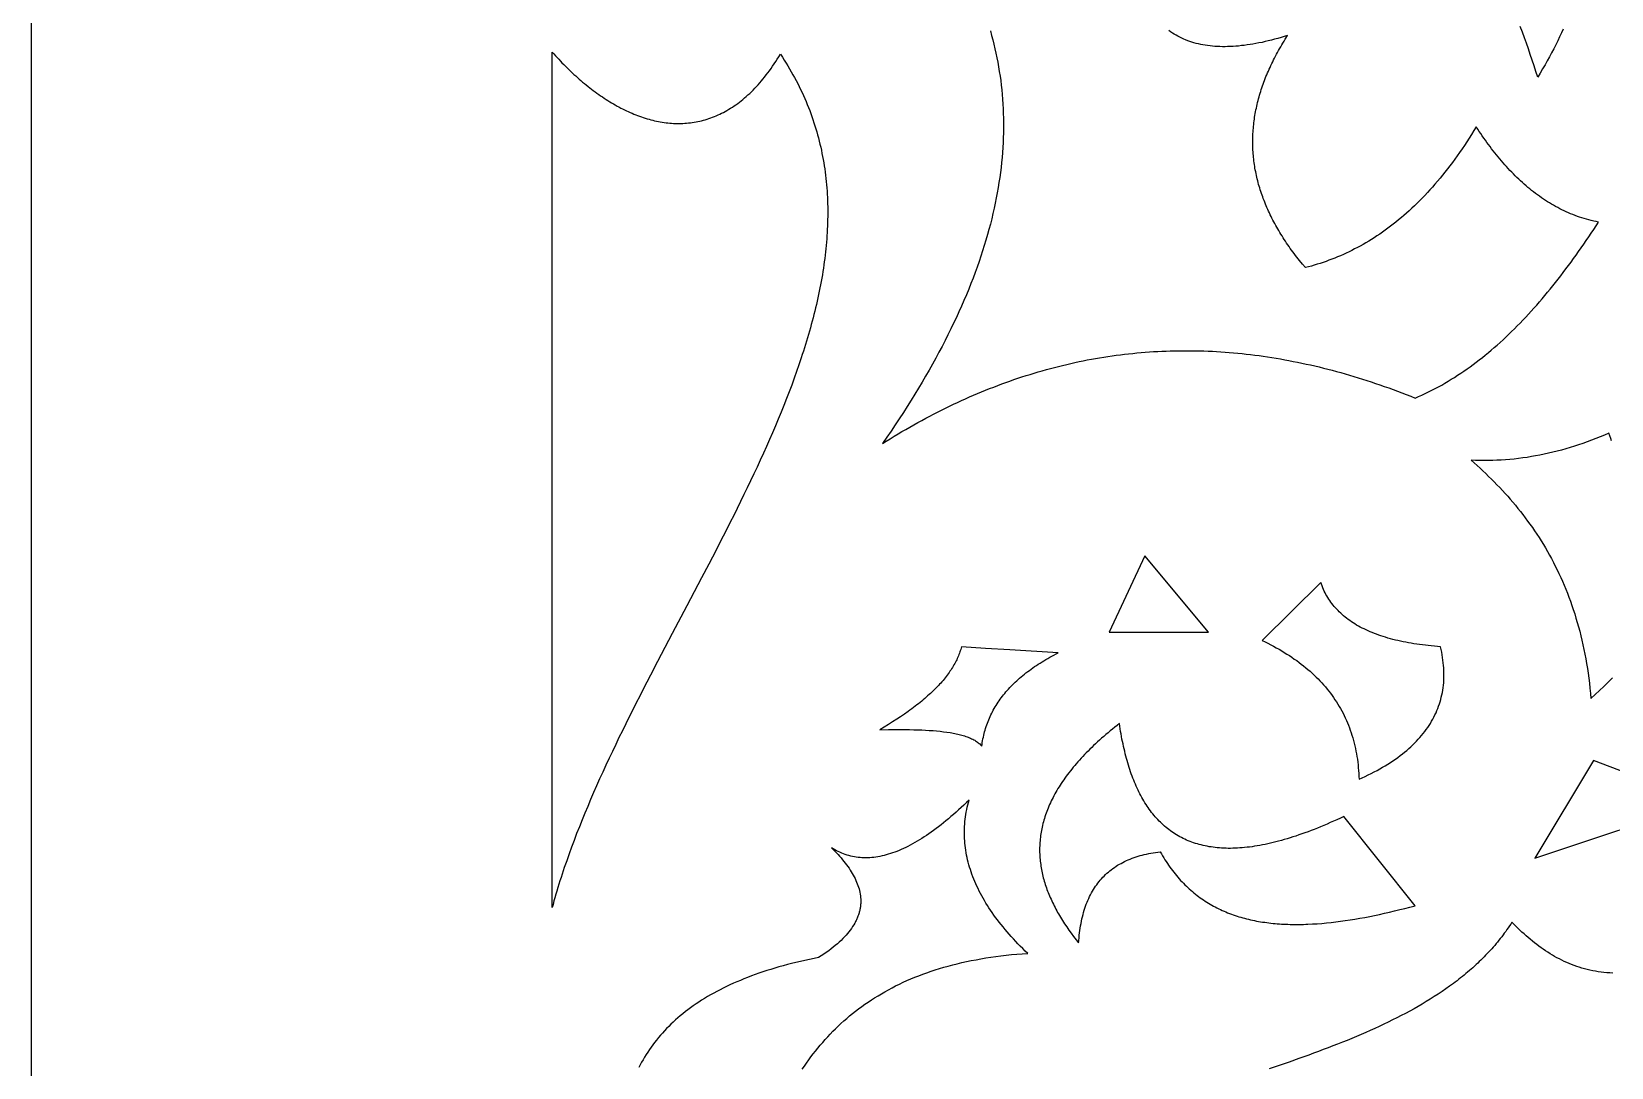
# Model space of a CAD drawing. Extents: x -4113 to -3113, y 1469 to 2469.
# Drawn here: x -4113 to -3930.9, y 1705.8 to 1825.3 of the extents above; entities that cross this region are included whole.
import ezdxf

# ---------------------------------------------------------------- set-up
doc = ezdxf.new("R2010")
doc.units = 0
doc.layers.add('PLAN_1', color=18, linetype='CONTINUOUS')

msp = doc.modelspace()

# ---------------------------------------------------------------- linework, layer by layer
at = {"layer": 'PLAN_1'}
for points in [[(-4113.04, 2469.07), (-3113.04, 2469.07), (-3113.04, 1469.07), (-4113.04, 1469.07)], [(-4053.04, 1822.88), (-4052.85, 1822.67), (-4052.66, 1822.47), (-4052.47, 1822.26), (-4052.28, 1822.06), (-4052.09, 1821.85), (-4051.9, 1821.65), (-4051.7, 1821.46), (-4051.51, 1821.26), (-4051.31, 1821.07), (-4051.12, 1820.88), (-4050.92, 1820.69), (-4050.72, 1820.5), (-4050.52, 1820.32), (-4050.32, 1820.14), (-4050.12, 1819.96), (-4049.92, 1819.78), (-4049.72, 1819.6), (-4049.52, 1819.43), (-4049.31, 1819.26), (-4049.11, 1819.1), (-4048.9, 1818.93), (-4048.7, 1818.77), (-4048.49, 1818.61), (-4048.29, 1818.45), (-4048.08, 1818.3), (-4047.87, 1818.15), (-4047.66, 1818), (-4047.45, 1817.85), (-4047.24, 1817.71), (-4047.03, 1817.57), (-4046.82, 1817.43), (-4046.61, 1817.3), (-4046.4, 1817.17), (-4046.19, 1817.04), (-4045.97, 1816.92), (-4045.76, 1816.79), (-4045.55, 1816.67), (-4045.33, 1816.56), (-4045.12, 1816.44), (-4044.91, 1816.33), (-4044.69, 1816.23), (-4044.48, 1816.12), (-4044.26, 1816.02), (-4044.04, 1815.93), (-4043.83, 1815.83), (-4043.61, 1815.74), (-4043.4, 1815.66), (-4043.18, 1815.57), (-4042.96, 1815.49), (-4042.74, 1815.42), (-4042.53, 1815.34), (-4042.31, 1815.27), (-4042.09, 1815.21), (-4041.87, 1815.15), (-4041.66, 1815.09), (-4041.44, 1815.03), (-4041.22, 1814.98), (-4041, 1814.93), (-4040.79, 1814.89), (-4040.57, 1814.85), (-4040.35, 1814.81), (-4040.13, 1814.78), (-4039.91, 1814.75), (-4039.7, 1814.73), (-4039.48, 1814.7), (-4039.26, 1814.69), (-4039.04, 1814.67), (-4038.83, 1814.67), (-4038.61, 1814.66), (-4038.39, 1814.66), (-4038.18, 1814.66), (-4037.96, 1814.67), (-4037.74, 1814.68), (-4037.53, 1814.7), (-4037.31, 1814.72), (-4037.1, 1814.74), (-4036.88, 1814.77), (-4036.67, 1814.8), (-4036.45, 1814.84), (-4036.24, 1814.88), (-4036.02, 1814.93), (-4035.81, 1814.98), (-4035.6, 1815.03), (-4035.39, 1815.09), (-4035.17, 1815.16), (-4034.96, 1815.23), (-4034.75, 1815.3), (-4034.54, 1815.38), (-4034.33, 1815.46), (-4034.12, 1815.55), (-4033.91, 1815.64), (-4033.7, 1815.73), (-4033.5, 1815.84), (-4033.29, 1815.94), (-4033.08, 1816.05), (-4032.88, 1816.17), (-4032.67, 1816.29), (-4032.47, 1816.42), (-4032.26, 1816.55), (-4032.06, 1816.68), (-4031.86, 1816.82), (-4031.65, 1816.97), (-4031.45, 1817.12), (-4031.25, 1817.28), (-4031.05, 1817.44), (-4030.85, 1817.6), (-4030.66, 1817.77), (-4030.46, 1817.95), (-4030.26, 1818.13), (-4030.07, 1818.32), (-4029.87, 1818.51), (-4029.68, 1818.71), (-4029.49, 1818.92), (-4029.3, 1819.12), (-4029.11, 1819.34), (-4028.92, 1819.56), (-4028.73, 1819.78), (-4028.54, 1820.01), (-4028.35, 1820.25), (-4028.17, 1820.49), (-4027.98, 1820.74), (-4027.8, 1820.99), (-4027.62, 1821.25), (-4027.44, 1821.52), (-4027.26, 1821.79), (-4027.08, 1822.07), (-4026.9, 1822.35), (-4026.72, 1822.64), (-4026.5, 1822.3), (-4026.29, 1821.97), (-4026.07, 1821.63), (-4025.87, 1821.29), (-4025.67, 1820.96), (-4025.47, 1820.62), (-4025.28, 1820.28), (-4025.09, 1819.94), (-4024.91, 1819.6), (-4024.73, 1819.26), (-4024.56, 1818.91), (-4024.39, 1818.57), (-4024.23, 1818.23), (-4024.07, 1817.88), (-4023.92, 1817.54), (-4023.77, 1817.19), (-4023.62, 1816.85), (-4023.49, 1816.5), (-4023.35, 1816.15), (-4023.22, 1815.8), (-4023.09, 1815.45), (-4022.97, 1815.1), (-4022.86, 1814.75), (-4022.74, 1814.4), (-4022.64, 1814.05), (-4022.53, 1813.7), (-4022.43, 1813.34), (-4022.34, 1812.99), (-4022.25, 1812.63), (-4022.16, 1812.28), (-4022.08, 1811.92), (-4022, 1811.57), (-4021.93, 1811.21), (-4021.86, 1810.85), (-4021.79, 1810.49), (-4021.73, 1810.13), (-4021.67, 1809.77), (-4021.62, 1809.41), (-4021.57, 1809.05), (-4021.52, 1808.69), (-4021.48, 1808.33), (-4021.44, 1807.97), (-4021.41, 1807.6), (-4021.38, 1807.24), (-4021.35, 1806.87), (-4021.33, 1806.51), (-4021.31, 1806.14), (-4021.29, 1805.78), (-4021.28, 1805.41), (-4021.27, 1805.04), (-4021.27, 1804.68), (-4021.27, 1804.31), (-4021.27, 1803.94), (-4021.28, 1803.57), (-4021.29, 1803.2), (-4021.3, 1802.83), (-4021.32, 1802.46), (-4021.34, 1802.08), (-4021.36, 1801.71), (-4021.39, 1801.34), (-4021.42, 1800.97), (-4021.45, 1800.59), (-4021.49, 1800.22), (-4021.53, 1799.84), (-4021.57, 1799.47), (-4021.62, 1799.09), (-4021.67, 1798.72), (-4021.72, 1798.34), (-4021.77, 1797.96), (-4021.83, 1797.59), (-4021.89, 1797.21), (-4021.96, 1796.83), (-4022.03, 1796.45), (-4022.1, 1796.07), (-4022.17, 1795.69), (-4022.25, 1795.31), (-4022.33, 1794.93), (-4022.41, 1794.55), (-4022.49, 1794.17), (-4022.58, 1793.78), (-4022.67, 1793.4), (-4022.76, 1793.02), (-4022.86, 1792.64), (-4022.96, 1792.25), (-4023.06, 1791.87), (-4023.16, 1791.48), (-4023.26, 1791.1), (-4023.37, 1790.71), (-4023.48, 1790.33), (-4023.6, 1789.94), (-4023.71, 1789.56), (-4023.83, 1789.17), (-4023.95, 1788.78), (-4024.07, 1788.39), (-4024.2, 1788.01), (-4024.33, 1787.62), (-4024.59, 1786.84), (-4024.86, 1786.06), (-4025.13, 1785.28), (-4025.42, 1784.5), (-4025.72, 1783.72), (-4026.02, 1782.93), (-4026.33, 1782.15), (-4026.64, 1781.36), (-4026.97, 1780.58), (-4027.3, 1779.79), (-4027.64, 1779), (-4027.98, 1778.21), (-4028.33, 1777.42), (-4028.69, 1776.63), (-4029.05, 1775.83), (-4029.41, 1775.04), (-4029.79, 1774.25), (-4030.16, 1773.45), (-4030.54, 1772.65), (-4030.93, 1771.86), (-4031.32, 1771.06), (-4031.71, 1770.26), (-4032.11, 1769.47), (-4032.51, 1768.67), (-4032.91, 1767.87), (-4033.32, 1767.07), (-4033.73, 1766.27), (-4034.14, 1765.47), (-4034.97, 1763.86), (-4035.81, 1762.26), (-4036.65, 1760.66), (-4037.5, 1759.05), (-4039.19, 1755.84), (-4040.04, 1754.24), (-4040.88, 1752.64), (-4041.71, 1751.04), (-4042.53, 1749.43), (-4042.94, 1748.63), (-4043.35, 1747.84), (-4043.75, 1747.04), (-4044.15, 1746.24), (-4044.55, 1745.44), (-4044.94, 1744.64), (-4045.33, 1743.85), (-4045.71, 1743.05), (-4046.09, 1742.25), (-4046.47, 1741.46), (-4046.84, 1740.67), (-4047.2, 1739.87), (-4047.56, 1739.08), (-4047.91, 1738.29), (-4048.26, 1737.5), (-4048.6, 1736.71), (-4048.94, 1735.92), (-4049.27, 1735.13), (-4049.59, 1734.35), (-4049.9, 1733.56), (-4050.21, 1732.78), (-4050.51, 1732), (-4050.8, 1731.21), (-4051.09, 1730.43), (-4051.36, 1729.65), (-4051.63, 1728.88), (-4051.76, 1728.49), (-4051.89, 1728.1), (-4052.01, 1727.71), (-4052.14, 1727.32), (-4052.26, 1726.94), (-4052.38, 1726.55), (-4052.49, 1726.16), (-4052.61, 1725.78), (-4052.72, 1725.39), (-4052.83, 1725.01), (-4052.93, 1724.62), (-4053.04, 1724.24)], [(-3984.71, 1764.82), (-3988.82, 1755.99), (-3977.36, 1755.99)], [(-3960.03, 1739.04), (-3959.67, 1739.2), (-3959.31, 1739.37), (-3958.96, 1739.54), (-3958.62, 1739.71), (-3958.28, 1739.89), (-3957.95, 1740.07), (-3957.63, 1740.25), (-3957.31, 1740.43), (-3957, 1740.61), (-3956.7, 1740.8), (-3956.41, 1740.99), (-3956.12, 1741.18), (-3955.84, 1741.37), (-3955.56, 1741.57), (-3955.3, 1741.77), (-3955.03, 1741.97), (-3954.78, 1742.17), (-3954.53, 1742.37), (-3954.29, 1742.58), (-3954.06, 1742.79), (-3953.84, 1743), (-3953.62, 1743.22), (-3953.4, 1743.43), (-3953.2, 1743.65), (-3953, 1743.87), (-3952.81, 1744.1), (-3952.62, 1744.32), (-3952.45, 1744.55), (-3952.27, 1744.78), (-3952.11, 1745.01), (-3951.95, 1745.25), (-3951.8, 1745.49), (-3951.66, 1745.73), (-3951.52, 1745.97), (-3951.39, 1746.21), (-3951.27, 1746.46), (-3951.15, 1746.71), (-3951.05, 1746.96), (-3950.94, 1747.22), (-3950.85, 1747.47), (-3950.76, 1747.73), (-3950.68, 1747.99), (-3950.6, 1748.25), (-3950.54, 1748.52), (-3950.48, 1748.79), (-3950.42, 1749.06), (-3950.37, 1749.33), (-3950.33, 1749.6), (-3950.3, 1749.88), (-3950.27, 1750.16), (-3950.25, 1750.44), (-3950.24, 1750.73), (-3950.24, 1751.01), (-3950.24, 1751.3), (-3950.25, 1751.59), (-3950.26, 1751.89), (-3950.28, 1752.18), (-3950.31, 1752.48), (-3950.35, 1752.78), (-3950.39, 1753.08), (-3950.44, 1753.39), (-3950.49, 1753.7), (-3950.56, 1754.01), (-3950.63, 1754.32), (-3950.99, 1754.35), (-3951.34, 1754.38), (-3951.7, 1754.41), (-3952.04, 1754.45), (-3952.38, 1754.49), (-3952.72, 1754.53), (-3953.05, 1754.57), (-3953.38, 1754.62), (-3953.71, 1754.67), (-3954.03, 1754.72), (-3954.34, 1754.78), (-3954.65, 1754.84), (-3954.95, 1754.9), (-3955.26, 1754.96), (-3955.55, 1755.03), (-3955.84, 1755.1), (-3956.13, 1755.17), (-3956.41, 1755.25), (-3956.69, 1755.33), (-3956.96, 1755.41), (-3957.23, 1755.49), (-3957.5, 1755.58), (-3957.76, 1755.67), (-3958.01, 1755.76), (-3958.26, 1755.85), (-3958.51, 1755.95), (-3958.75, 1756.05), (-3958.98, 1756.16), (-3959.21, 1756.26), (-3959.44, 1756.37), (-3959.66, 1756.48), (-3959.88, 1756.6), (-3960.1, 1756.71), (-3960.31, 1756.83), (-3960.51, 1756.96), (-3960.71, 1757.08), (-3960.9, 1757.21), (-3961.09, 1757.34), (-3961.28, 1757.48), (-3961.46, 1757.61), (-3961.64, 1757.75), (-3961.81, 1757.89), (-3961.98, 1758.04), (-3962.14, 1758.19), (-3962.3, 1758.34), (-3962.45, 1758.49), (-3962.6, 1758.65), (-3962.75, 1758.81), (-3962.89, 1758.97), (-3963.02, 1759.13), (-3963.15, 1759.3), (-3963.28, 1759.47), (-3963.4, 1759.64), (-3963.52, 1759.82), (-3963.63, 1760), (-3963.74, 1760.18), (-3963.84, 1760.36), (-3963.94, 1760.55), (-3964.04, 1760.74), (-3964.12, 1760.93), (-3964.21, 1761.13), (-3964.29, 1761.33), (-3964.37, 1761.53), (-3964.44, 1761.73), (-3967.82, 1758.39), (-3971.19, 1755.04), (-3970.86, 1754.88), (-3970.53, 1754.72), (-3970.2, 1754.55), (-3969.88, 1754.38), (-3969.56, 1754.2), (-3969.25, 1754.03), (-3968.94, 1753.85), (-3968.64, 1753.67), (-3968.35, 1753.48), (-3968.06, 1753.3), (-3967.77, 1753.11), (-3967.49, 1752.91), (-3967.21, 1752.72), (-3966.94, 1752.52), (-3966.68, 1752.32), (-3966.42, 1752.11), (-3966.17, 1751.91), (-3965.92, 1751.7), (-3965.67, 1751.49), (-3965.43, 1751.27), (-3965.2, 1751.05), (-3964.97, 1750.83), (-3964.75, 1750.61), (-3964.53, 1750.38), (-3964.32, 1750.15), (-3964.11, 1749.92), (-3963.9, 1749.69), (-3963.71, 1749.45), (-3963.51, 1749.21), (-3963.33, 1748.97), (-3963.14, 1748.72), (-3962.97, 1748.47), (-3962.8, 1748.22), (-3962.63, 1747.97), (-3962.47, 1747.71), (-3962.31, 1747.45), (-3962.16, 1747.19), (-3962.01, 1746.92), (-3961.87, 1746.65), (-3961.74, 1746.38), (-3961.61, 1746.11), (-3961.48, 1745.83), (-3961.36, 1745.55), (-3961.25, 1745.27), (-3961.14, 1744.99), (-3961.03, 1744.7), (-3960.93, 1744.41), (-3960.84, 1744.11), (-3960.75, 1743.82), (-3960.66, 1743.52), (-3960.59, 1743.22), (-3960.51, 1742.91), (-3960.44, 1742.61), (-3960.38, 1742.3), (-3960.32, 1741.98), (-3960.27, 1741.67), (-3960.22, 1741.35), (-3960.18, 1741.03), (-3960.14, 1740.7), (-3960.11, 1740.38), (-3960.08, 1740.05), (-3960.06, 1739.71), (-3960.04, 1739.38)], [(-3994.7, 1753.61), (-4000.28, 1753.96), (-4003.07, 1754.14), (-4005.86, 1754.32), (-4005.9, 1754.17), (-4005.94, 1754.02), (-4005.99, 1753.87), (-4006.04, 1753.72), (-4006.09, 1753.57), (-4006.15, 1753.42), (-4006.21, 1753.27), (-4006.27, 1753.13), (-4006.33, 1752.98), (-4006.4, 1752.83), (-4006.48, 1752.68), (-4006.55, 1752.53), (-4006.63, 1752.38), (-4006.72, 1752.23), (-4006.8, 1752.08), (-4006.89, 1751.93), (-4006.99, 1751.78), (-4007.08, 1751.64), (-4007.18, 1751.49), (-4007.29, 1751.34), (-4007.39, 1751.19), (-4007.5, 1751.04), (-4007.62, 1750.89), (-4007.74, 1750.74), (-4007.86, 1750.59), (-4007.98, 1750.44), (-4008.11, 1750.29), (-4008.24, 1750.14), (-4008.38, 1750), (-4008.51, 1749.85), (-4008.66, 1749.7), (-4008.8, 1749.55), (-4008.95, 1749.4), (-4009.1, 1749.25), (-4009.26, 1749.1), (-4009.42, 1748.95), (-4009.58, 1748.8), (-4009.75, 1748.65), (-4009.91, 1748.5), (-4010.09, 1748.35), (-4010.26, 1748.21), (-4010.44, 1748.06), (-4010.63, 1747.91), (-4010.81, 1747.76), (-4011, 1747.61), (-4011.2, 1747.46), (-4011.39, 1747.31), (-4011.59, 1747.16), (-4011.8, 1747.01), (-4012, 1746.86), (-4012.43, 1746.56), (-4012.87, 1746.26), (-4013.32, 1745.96), (-4013.79, 1745.66), (-4014.26, 1745.36), (-4014.76, 1745.06), (-4015.27, 1744.76), (-4014.26, 1744.78), (-4013.76, 1744.78), (-4013.27, 1744.78), (-4012.79, 1744.78), (-4012.3, 1744.77), (-4011.83, 1744.77), (-4011.36, 1744.76), (-4010.9, 1744.74), (-4010.44, 1744.73), (-4010, 1744.71), (-4009.56, 1744.68), (-4009.13, 1744.65), (-4008.72, 1744.62), (-4008.31, 1744.58), (-4007.91, 1744.53), (-4007.53, 1744.48), (-4007.16, 1744.42), (-4006.98, 1744.39), (-4006.8, 1744.36), (-4006.62, 1744.33), (-4006.45, 1744.29), (-4006.28, 1744.25), (-4006.12, 1744.22), (-4005.96, 1744.17), (-4005.8, 1744.13), (-4005.65, 1744.09), (-4005.5, 1744.04), (-4005.35, 1743.99), (-4005.21, 1743.94), (-4005.07, 1743.89), (-4004.93, 1743.84), (-4004.8, 1743.78), (-4004.68, 1743.72), (-4004.56, 1743.66), (-4004.44, 1743.6), (-4004.32, 1743.54), (-4004.22, 1743.47), (-4004.11, 1743.4), (-4004.01, 1743.33), (-4003.92, 1743.26), (-4003.83, 1743.18), (-4003.74, 1743.11), (-4003.66, 1743.03), (-4003.58, 1742.94), (-4003.51, 1742.86), (-4003.48, 1743.07), (-4003.45, 1743.28), (-4003.42, 1743.49), (-4003.38, 1743.7), (-4003.33, 1743.9), (-4003.29, 1744.11), (-4003.24, 1744.31), (-4003.18, 1744.51), (-4003.13, 1744.71), (-4003.07, 1744.91), (-4003, 1745.11), (-4002.93, 1745.31), (-4002.86, 1745.5), (-4002.79, 1745.7), (-4002.71, 1745.89), (-4002.63, 1746.08), (-4002.55, 1746.27), (-4002.46, 1746.46), (-4002.37, 1746.65), (-4002.27, 1746.83), (-4002.18, 1747.02), (-4002.07, 1747.2), (-4001.97, 1747.38), (-4001.86, 1747.56), (-4001.75, 1747.74), (-4001.63, 1747.92), (-4001.51, 1748.09), (-4001.39, 1748.27), (-4001.27, 1748.44), (-4001.14, 1748.61), (-4001, 1748.78), (-4000.87, 1748.95), (-4000.73, 1749.12), (-4000.59, 1749.28), (-4000.44, 1749.45), (-4000.29, 1749.61), (-4000.14, 1749.77), (-3999.98, 1749.93), (-3999.82, 1750.09), (-3999.66, 1750.25), (-3999.49, 1750.4), (-3999.32, 1750.56), (-3999.15, 1750.71), (-3998.97, 1750.87), (-3998.79, 1751.02), (-3998.6, 1751.16), (-3998.42, 1751.31), (-3998.22, 1751.46), (-3998.03, 1751.6), (-3997.83, 1751.75), (-3997.63, 1751.89), (-3997.43, 1752.03), (-3997.22, 1752.17), (-3997.01, 1752.31), (-3996.79, 1752.44), (-3996.57, 1752.58), (-3996.35, 1752.71), (-3996.12, 1752.85), (-3995.9, 1752.98), (-3995.66, 1753.11), (-3995.43, 1753.24), (-3995.19, 1753.36), (-3994.95, 1753.49)], [(-3987.65, 1745.47), (-3987.92, 1745.26), (-3988.19, 1745.04), (-3988.45, 1744.83), (-3988.71, 1744.62), (-3988.96, 1744.41), (-3989.21, 1744.19), (-3989.46, 1743.98), (-3989.7, 1743.77), (-3989.94, 1743.56), (-3990.17, 1743.35), (-3990.4, 1743.14), (-3990.62, 1742.93), (-3990.84, 1742.72), (-3991.05, 1742.51), (-3991.26, 1742.3), (-3991.47, 1742.09), (-3991.67, 1741.88), (-3991.87, 1741.67), (-3992.06, 1741.46), (-3992.25, 1741.25), (-3992.44, 1741.04), (-3992.62, 1740.84), (-3992.8, 1740.63), (-3992.97, 1740.42), (-3993.14, 1740.21), (-3993.3, 1740.01), (-3993.46, 1739.8), (-3993.62, 1739.59), (-3993.77, 1739.39), (-3993.92, 1739.18), (-3994.07, 1738.98), (-3994.21, 1738.77), (-3994.35, 1738.57), (-3994.48, 1738.36), (-3994.61, 1738.16), (-3994.73, 1737.96), (-3994.86, 1737.75), (-3994.97, 1737.55), (-3995.09, 1737.35), (-3995.2, 1737.14), (-3995.3, 1736.94), (-3995.41, 1736.74), (-3995.51, 1736.54), (-3995.6, 1736.33), (-3995.69, 1736.13), (-3995.78, 1735.93), (-3995.86, 1735.73), (-3995.95, 1735.53), (-3996.02, 1735.33), (-3996.1, 1735.13), (-3996.17, 1734.93), (-3996.23, 1734.73), (-3996.29, 1734.53), (-3996.35, 1734.33), (-3996.41, 1734.13), (-3996.46, 1733.93), (-3996.51, 1733.73), (-3996.56, 1733.53), (-3996.6, 1733.34), (-3996.64, 1733.14), (-3996.67, 1732.94), (-3996.7, 1732.74), (-3996.73, 1732.55), (-3996.76, 1732.35), (-3996.78, 1732.15), (-3996.8, 1731.96), (-3996.81, 1731.76), (-3996.83, 1731.56), (-3996.83, 1731.37), (-3996.84, 1731.17), (-3996.84, 1730.98), (-3996.84, 1730.78), (-3996.84, 1730.59), (-3996.83, 1730.39), (-3996.82, 1730.2), (-3996.81, 1730), (-3996.79, 1729.81), (-3996.77, 1729.61), (-3996.75, 1729.42), (-3996.72, 1729.23), (-3996.7, 1729.03), (-3996.66, 1728.84), (-3996.63, 1728.65), (-3996.59, 1728.46), (-3996.55, 1728.26), (-3996.51, 1728.07), (-3996.46, 1727.88), (-3996.42, 1727.69), (-3996.36, 1727.5), (-3996.31, 1727.3), (-3996.25, 1727.11), (-3996.19, 1726.92), (-3996.13, 1726.73), (-3996.06, 1726.54), (-3996, 1726.35), (-3995.93, 1726.16), (-3995.85, 1725.97), (-3995.78, 1725.78), (-3995.7, 1725.59), (-3995.62, 1725.4), (-3995.53, 1725.21), (-3995.45, 1725.02), (-3995.36, 1724.83), (-3995.26, 1724.65), (-3995.17, 1724.46), (-3995.07, 1724.27), (-3994.97, 1724.08), (-3994.87, 1723.89), (-3994.77, 1723.7), (-3994.66, 1723.52), (-3994.55, 1723.33), (-3994.44, 1723.14), (-3994.33, 1722.96), (-3994.21, 1722.77), (-3994.09, 1722.58), (-3993.97, 1722.39), (-3993.72, 1722.02), (-3993.47, 1721.65), (-3993.2, 1721.28), (-3992.92, 1720.91), (-3992.64, 1720.54), (-3992.35, 1720.17), (-3992.33, 1720.47), (-3992.3, 1720.76), (-3992.28, 1721.05), (-3992.24, 1721.33), (-3992.21, 1721.61), (-3992.17, 1721.88), (-3992.12, 1722.16), (-3992.07, 1722.42), (-3992.02, 1722.69), (-3991.96, 1722.94), (-3991.9, 1723.2), (-3991.84, 1723.45), (-3991.77, 1723.7), (-3991.7, 1723.94), (-3991.62, 1724.18), (-3991.54, 1724.41), (-3991.46, 1724.64), (-3991.37, 1724.86), (-3991.27, 1725.08), (-3991.18, 1725.3), (-3991.08, 1725.51), (-3990.97, 1725.72), (-3990.86, 1725.93), (-3990.75, 1726.13), (-3990.63, 1726.32), (-3990.51, 1726.51), (-3990.39, 1726.7), (-3990.26, 1726.88), (-3990.13, 1727.06), (-3989.99, 1727.24), (-3989.85, 1727.41), (-3989.7, 1727.57), (-3989.56, 1727.74), (-3989.4, 1727.89), (-3989.25, 1728.05), (-3989.08, 1728.2), (-3988.92, 1728.34), (-3988.75, 1728.48), (-3988.58, 1728.62), (-3988.4, 1728.75), (-3988.22, 1728.88), (-3988.03, 1729.01), (-3987.85, 1729.13), (-3987.65, 1729.24), (-3987.46, 1729.35), (-3987.25, 1729.46), (-3987.05, 1729.56), (-3986.84, 1729.66), (-3986.63, 1729.76), (-3986.41, 1729.85), (-3986.19, 1729.93), (-3985.96, 1730.02), (-3985.73, 1730.1), (-3985.5, 1730.17), (-3985.26, 1730.24), (-3985.02, 1730.3), (-3984.78, 1730.37), (-3984.53, 1730.42), (-3984.27, 1730.48), (-3984.02, 1730.52), (-3983.75, 1730.57), (-3983.49, 1730.61), (-3983.22, 1730.65), (-3982.95, 1730.68), (-3982.81, 1730.44), (-3982.68, 1730.21), (-3982.54, 1729.99), (-3982.41, 1729.77), (-3982.27, 1729.55), (-3982.12, 1729.34), (-3981.98, 1729.13), (-3981.83, 1728.92), (-3981.68, 1728.72), (-3981.53, 1728.52), (-3981.38, 1728.32), (-3981.23, 1728.13), (-3981.07, 1727.94), (-3980.92, 1727.75), (-3980.76, 1727.57), (-3980.6, 1727.39), (-3980.43, 1727.22), (-3980.27, 1727.05), (-3980.1, 1726.88), (-3979.93, 1726.72), (-3979.76, 1726.56), (-3979.59, 1726.4), (-3979.42, 1726.24), (-3979.24, 1726.09), (-3979.06, 1725.95), (-3978.88, 1725.8), (-3978.7, 1725.66), (-3978.52, 1725.52), (-3978.34, 1725.39), (-3978.15, 1725.26), (-3977.96, 1725.13), (-3977.77, 1725), (-3977.58, 1724.88), (-3977.39, 1724.76), (-3977.2, 1724.65), (-3977, 1724.54), (-3976.8, 1724.43), (-3976.6, 1724.32), (-3976.4, 1724.22), (-3976.2, 1724.12), (-3976, 1724.02), (-3975.79, 1723.92), (-3975.58, 1723.83), (-3975.38, 1723.74), (-3975.17, 1723.66), (-3974.95, 1723.57), (-3974.74, 1723.49), (-3974.53, 1723.42), (-3974.31, 1723.34), (-3974.09, 1723.27), (-3973.88, 1723.2), (-3973.66, 1723.14), (-3973.43, 1723.07), (-3973.21, 1723.01), (-3972.99, 1722.95), (-3972.76, 1722.9), (-3972.53, 1722.85), (-3972.3, 1722.8), (-3972.07, 1722.75), (-3971.84, 1722.7), (-3971.61, 1722.66), (-3971.38, 1722.62), (-3971.14, 1722.58), (-3970.9, 1722.55), (-3970.67, 1722.51), (-3970.43, 1722.48), (-3970.19, 1722.46), (-3969.94, 1722.43), (-3969.7, 1722.41), (-3969.46, 1722.39), (-3969.21, 1722.37), (-3968.97, 1722.35), (-3968.72, 1722.34), (-3968.47, 1722.33), (-3968.22, 1722.32), (-3967.97, 1722.31), (-3967.71, 1722.31), (-3967.46, 1722.3), (-3967.21, 1722.3), (-3966.95, 1722.3), (-3966.69, 1722.31), (-3966.43, 1722.31), (-3966.17, 1722.32), (-3965.91, 1722.33), (-3965.39, 1722.36), (-3964.86, 1722.39), (-3964.33, 1722.43), (-3963.79, 1722.48), (-3963.25, 1722.54), (-3962.71, 1722.6), (-3962.16, 1722.67), (-3961.61, 1722.75), (-3961.06, 1722.83), (-3960.5, 1722.92), (-3959.94, 1723.02), (-3959.37, 1723.12), (-3958.8, 1723.23), (-3958.23, 1723.35), (-3957.66, 1723.47), (-3957.08, 1723.6), (-3956.5, 1723.73), (-3955.92, 1723.86), (-3955.34, 1724.01), (-3954.75, 1724.15), (-3954.16, 1724.3), (-3953.57, 1724.46), (-3957.68, 1729.59), (-3961.79, 1734.74), (-3962.18, 1734.56), (-3962.57, 1734.38), (-3962.96, 1734.21), (-3963.34, 1734.04), (-3963.71, 1733.87), (-3964.09, 1733.72), (-3964.46, 1733.56), (-3964.82, 1733.41), (-3965.19, 1733.27), (-3965.55, 1733.13), (-3965.9, 1732.99), (-3966.26, 1732.86), (-3966.61, 1732.74), (-3966.96, 1732.62), (-3967.3, 1732.5), (-3967.64, 1732.39), (-3967.98, 1732.28), (-3968.31, 1732.18), (-3968.64, 1732.08), (-3968.97, 1731.99), (-3969.29, 1731.9), (-3969.61, 1731.82), (-3969.93, 1731.74), (-3970.24, 1731.67), (-3970.55, 1731.6), (-3970.86, 1731.53), (-3971.16, 1731.47), (-3971.47, 1731.41), (-3971.76, 1731.36), (-3972.06, 1731.32), (-3972.35, 1731.27), (-3972.64, 1731.23), (-3972.93, 1731.2), (-3973.21, 1731.17), (-3973.49, 1731.14), (-3973.76, 1731.12), (-3974.04, 1731.11), (-3974.31, 1731.09), (-3974.57, 1731.09), (-3974.84, 1731.08), (-3975.1, 1731.08), (-3975.36, 1731.09), (-3975.61, 1731.1), (-3975.87, 1731.11), (-3976.11, 1731.13), (-3976.36, 1731.15), (-3976.6, 1731.17), (-3976.84, 1731.2), (-3977.08, 1731.24), (-3977.32, 1731.27), (-3977.55, 1731.32), (-3977.78, 1731.36), (-3978, 1731.41), (-3978.23, 1731.47), (-3978.45, 1731.52), (-3978.66, 1731.59), (-3978.88, 1731.65), (-3979.09, 1731.72), (-3979.3, 1731.8), (-3979.51, 1731.87), (-3979.71, 1731.96), (-3979.91, 1732.04), (-3980.11, 1732.13), (-3980.3, 1732.23), (-3980.5, 1732.32), (-3980.69, 1732.42), (-3980.87, 1732.53), (-3981.06, 1732.64), (-3981.24, 1732.75), (-3981.42, 1732.87), (-3981.59, 1732.99), (-3981.77, 1733.11), (-3981.94, 1733.24), (-3982.11, 1733.37), (-3982.27, 1733.5), (-3982.44, 1733.64), (-3982.6, 1733.79), (-3982.75, 1733.93), (-3982.91, 1734.08), (-3983.06, 1734.23), (-3983.21, 1734.39), (-3983.36, 1734.55), (-3983.51, 1734.71), (-3983.65, 1734.88), (-3983.79, 1735.05), (-3983.93, 1735.23), (-3984.06, 1735.4), (-3984.2, 1735.59), (-3984.33, 1735.77), (-3984.46, 1735.96), (-3984.58, 1736.15), (-3984.7, 1736.34), (-3984.83, 1736.54), (-3984.94, 1736.74), (-3985.06, 1736.95), (-3985.17, 1737.16), (-3985.29, 1737.37), (-3985.4, 1737.58), (-3985.5, 1737.8), (-3985.61, 1738.02), (-3985.71, 1738.25), (-3985.81, 1738.48), (-3985.91, 1738.71), (-3986, 1738.94), (-3986.1, 1739.18), (-3986.19, 1739.42), (-3986.28, 1739.66), (-3986.36, 1739.91), (-3986.45, 1740.16), (-3986.53, 1740.41), (-3986.61, 1740.67), (-3986.69, 1740.93), (-3986.76, 1741.19), (-3986.84, 1741.45), (-3986.91, 1741.72), (-3986.98, 1741.99), (-3987.04, 1742.27), (-3987.11, 1742.54), (-3987.17, 1742.82), (-3987.23, 1743.11), (-3987.29, 1743.39), (-3987.35, 1743.68), (-3987.4, 1743.97), (-3987.46, 1744.27), (-3987.51, 1744.56), (-3987.56, 1744.86), (-3987.6, 1745.17)], [(-3933, 1741.19), (-3939.76, 1729.96), (-3920.37, 1736.4)]]:
    msp.add_lwpolyline(points, close=True, dxfattribs=at)
for points in [[(-4002.52, 1825.33), (-4002.38, 1824.82), (-4002.25, 1824.31), (-4002.12, 1823.79), (-4001.99, 1823.28), (-4001.88, 1822.76), (-4001.77, 1822.24), (-4001.67, 1821.72), (-4001.57, 1821.19), (-4001.49, 1820.66), (-4001.41, 1820.13), (-4001.33, 1819.6), (-4001.27, 1819.07), (-4001.21, 1818.53), (-4001.16, 1817.99), (-4001.11, 1817.45), (-4001.08, 1816.9), (-4001.05, 1816.36), (-4001.03, 1815.81), (-4001.01, 1815.26), (-4001.01, 1814.7), (-4001.01, 1814.14), (-4001.02, 1813.59), (-4001.03, 1813.02), (-4001.06, 1812.46), (-4001.09, 1811.89), (-4001.13, 1811.32), (-4001.17, 1810.75), (-4001.23, 1810.17), (-4001.29, 1809.6), (-4001.36, 1809.02), (-4001.44, 1808.43), (-4001.53, 1807.85), (-4001.62, 1807.26), (-4001.73, 1806.67), (-4001.84, 1806.07), (-4001.96, 1805.48), (-4002.09, 1804.88), (-4002.22, 1804.28), (-4002.37, 1803.67), (-4002.52, 1803.06), (-4002.68, 1802.45), (-4002.85, 1801.84), (-4003.03, 1801.22), (-4003.22, 1800.6), (-4003.41, 1799.98), (-4003.62, 1799.36), (-4003.83, 1798.73), (-4004.05, 1798.1), (-4004.28, 1797.46), (-4004.52, 1796.83), (-4004.77, 1796.19), (-4005.02, 1795.54), (-4005.29, 1794.9), (-4005.57, 1794.25), (-4005.85, 1793.6), (-4006.14, 1792.94), (-4006.44, 1792.29), (-4006.76, 1791.62), (-4007.08, 1790.96), (-4007.41, 1790.29), (-4007.75, 1789.62), (-4008.09, 1788.95), (-4008.45, 1788.27), (-4008.82, 1787.59), (-4009.2, 1786.91), (-4009.58, 1786.23), (-4009.98, 1785.54), (-4010.38, 1784.84), (-4010.8, 1784.15), (-4011.22, 1783.45), (-4011.66, 1782.75), (-4012.1, 1782.04), (-4012.55, 1781.33), (-4013.02, 1780.62), (-4013.49, 1779.91), (-4013.97, 1779.19), (-4014.47, 1778.47), (-4014.97, 1777.74), (-4014.52, 1778.03), (-4014.07, 1778.31), (-4013.61, 1778.59), (-4013.16, 1778.86), (-4012.71, 1779.13), (-4012.25, 1779.39), (-4011.8, 1779.66), (-4011.34, 1779.92), (-4010.88, 1780.17), (-4010.43, 1780.42), (-4009.97, 1780.67), (-4009.51, 1780.91), (-4009.06, 1781.15), (-4008.6, 1781.38), (-4008.14, 1781.62), (-4007.68, 1781.84), (-4007.22, 1782.07), (-4006.76, 1782.29), (-4006.3, 1782.5), (-4005.84, 1782.71), (-4005.38, 1782.92), (-4004.92, 1783.13), (-4004.46, 1783.33), (-4004, 1783.52), (-4003.53, 1783.72), (-4003.07, 1783.91), (-4002.61, 1784.09), (-4002.14, 1784.27), (-4001.68, 1784.45), (-4001.21, 1784.62), (-4000.75, 1784.79), (-4000.28, 1784.96), (-3999.82, 1785.12), (-3999.35, 1785.28), (-3998.88, 1785.44), (-3998.41, 1785.59), (-3997.95, 1785.73), (-3997.48, 1785.88), (-3997.01, 1786.02), (-3996.54, 1786.15), (-3996.07, 1786.28), (-3995.6, 1786.41), (-3995.13, 1786.53), (-3994.66, 1786.65), (-3994.19, 1786.77), (-3993.72, 1786.88), (-3993.24, 1786.99), (-3992.77, 1787.09), (-3992.3, 1787.2), (-3991.82, 1787.29), (-3991.35, 1787.39), (-3990.88, 1787.47), (-3990.4, 1787.56), (-3989.93, 1787.64), (-3989.45, 1787.72), (-3988.97, 1787.79), (-3988.5, 1787.86), (-3988.02, 1787.93), (-3987.54, 1787.99), (-3987.07, 1788.05), (-3986.59, 1788.1), (-3986.11, 1788.15), (-3985.63, 1788.2), (-3985.15, 1788.24), (-3984.67, 1788.28), (-3984.19, 1788.32), (-3983.71, 1788.35), (-3983.23, 1788.38), (-3982.75, 1788.4), (-3982.26, 1788.42), (-3981.78, 1788.44), (-3981.3, 1788.45), (-3980.82, 1788.46), (-3980.33, 1788.46), (-3979.85, 1788.46), (-3979.36, 1788.46), (-3978.88, 1788.45), (-3978.39, 1788.44), (-3977.91, 1788.43), (-3977.42, 1788.41), (-3976.93, 1788.39), (-3976.45, 1788.36), (-3975.96, 1788.33), (-3975.47, 1788.3), (-3974.98, 1788.26), (-3974.49, 1788.22), (-3974, 1788.17), (-3973.51, 1788.12), (-3973.02, 1788.07), (-3972.53, 1788.01), (-3972.04, 1787.95), (-3971.55, 1787.89), (-3971.06, 1787.82), (-3970.56, 1787.75), (-3970.07, 1787.67), (-3969.58, 1787.59), (-3969.08, 1787.51), (-3968.59, 1787.42), (-3968.1, 1787.33), (-3967.6, 1787.23), (-3967.11, 1787.13), (-3966.61, 1787.03), (-3966.11, 1786.92), (-3965.62, 1786.81), (-3965.12, 1786.7), (-3964.62, 1786.58), (-3964.12, 1786.45), (-3963.63, 1786.33), (-3963.13, 1786.2), (-3962.63, 1786.06), (-3962.13, 1785.93), (-3961.63, 1785.78), (-3961.13, 1785.64), (-3960.63, 1785.49), (-3960.12, 1785.34), (-3959.62, 1785.18), (-3959.12, 1785.02), (-3958.62, 1784.85), (-3958.11, 1784.69), (-3957.61, 1784.51), (-3957.11, 1784.34), (-3956.6, 1784.16), (-3956.1, 1783.97), (-3955.59, 1783.78), (-3955.09, 1783.59), (-3954.58, 1783.4), (-3954.07, 1783.2), (-3953.57, 1782.99), (-3953.17, 1783.16), (-3952.79, 1783.34), (-3952.4, 1783.52), (-3952.01, 1783.7), (-3951.63, 1783.89), (-3951.25, 1784.09), (-3950.88, 1784.29), (-3950.5, 1784.5), (-3950.13, 1784.71), (-3949.76, 1784.93), (-3949.39, 1785.16), (-3949.02, 1785.38), (-3948.66, 1785.62), (-3948.29, 1785.86), (-3947.93, 1786.1), (-3947.57, 1786.35), (-3947.22, 1786.61), (-3946.86, 1786.87), (-3946.51, 1787.13), (-3946.16, 1787.4), (-3945.81, 1787.67), (-3945.47, 1787.95), (-3945.12, 1788.24), (-3944.78, 1788.52), (-3944.44, 1788.82), (-3944.1, 1789.11), (-3943.76, 1789.41), (-3943.43, 1789.72), (-3943.1, 1790.03), (-3942.76, 1790.35), (-3942.44, 1790.67), (-3942.11, 1790.99), (-3941.78, 1791.32), (-3941.46, 1791.65), (-3941.13, 1791.98), (-3940.81, 1792.33), (-3940.49, 1792.67), (-3940.17, 1793.02), (-3939.86, 1793.37), (-3939.54, 1793.72), (-3939.23, 1794.08), (-3938.92, 1794.45), (-3938.61, 1794.81), (-3938.3, 1795.19), (-3937.99, 1795.56), (-3937.69, 1795.94), (-3937.38, 1796.32), (-3937.08, 1796.7), (-3936.78, 1797.09), (-3936.48, 1797.48), (-3936.18, 1797.88), (-3935.88, 1798.28), (-3935.59, 1798.68), (-3935.29, 1799.08), (-3935, 1799.49), (-3934.71, 1799.9), (-3934.42, 1800.32), (-3934.13, 1800.73), (-3933.84, 1801.15), (-3933.55, 1801.58), (-3933.26, 1802), (-3932.98, 1802.43), (-3932.69, 1802.86), (-3932.41, 1803.29), (-3932.69, 1803.35), (-3932.97, 1803.41), (-3933.25, 1803.47), (-3933.52, 1803.54), (-3933.79, 1803.62), (-3934.06, 1803.7), (-3934.33, 1803.78), (-3934.6, 1803.86), (-3934.86, 1803.95), (-3935.12, 1804.05), (-3935.38, 1804.15), (-3935.64, 1804.25), (-3935.89, 1804.36), (-3936.14, 1804.47), (-3936.39, 1804.58), (-3936.64, 1804.7), (-3936.89, 1804.82), (-3937.13, 1804.95), (-3937.37, 1805.08), (-3937.61, 1805.22), (-3937.85, 1805.35), (-3938.09, 1805.5), (-3938.32, 1805.64), (-3938.55, 1805.79), (-3938.78, 1805.94), (-3939.01, 1806.1), (-3939.24, 1806.26), (-3939.46, 1806.42), (-3939.69, 1806.59), (-3939.91, 1806.76), (-3940.13, 1806.93), (-3940.34, 1807.11), (-3940.56, 1807.29), (-3940.78, 1807.47), (-3940.99, 1807.65), (-3941.2, 1807.84), (-3941.41, 1808.04), (-3941.62, 1808.23), (-3941.82, 1808.43), (-3942.03, 1808.63), (-3942.23, 1808.84), (-3942.43, 1809.04), (-3942.63, 1809.25), (-3942.83, 1809.47), (-3943.03, 1809.68), (-3943.22, 1809.9), (-3943.42, 1810.12), (-3943.61, 1810.35), (-3943.8, 1810.57), (-3943.99, 1810.8), (-3944.18, 1811.03), (-3944.37, 1811.27), (-3944.55, 1811.51), (-3944.74, 1811.75), (-3944.92, 1811.99), (-3945.1, 1812.23), (-3945.28, 1812.48), (-3945.46, 1812.73), (-3945.64, 1812.98), (-3945.82, 1813.23), (-3945.99, 1813.49), (-3946.17, 1813.75), (-3946.34, 1814.01), (-3946.51, 1814.27), (-3946.78, 1813.83), (-3947.05, 1813.39), (-3947.33, 1812.97), (-3947.6, 1812.55), (-3947.87, 1812.13), (-3948.15, 1811.72), (-3948.43, 1811.32), (-3948.71, 1810.93), (-3948.99, 1810.54), (-3949.27, 1810.16), (-3949.55, 1809.78), (-3949.83, 1809.41), (-3950.12, 1809.05), (-3950.4, 1808.69), (-3950.69, 1808.34), (-3950.98, 1808), (-3951.27, 1807.66), (-3951.56, 1807.33), (-3951.86, 1807), (-3952.15, 1806.68), (-3952.44, 1806.37), (-3952.74, 1806.06), (-3953.04, 1805.75), (-3953.34, 1805.46), (-3953.64, 1805.17), (-3953.94, 1804.88), (-3954.24, 1804.6), (-3954.54, 1804.33), (-3954.85, 1804.06), (-3955.15, 1803.8), (-3955.46, 1803.54), (-3955.77, 1803.29), (-3956.08, 1803.05), (-3956.39, 1802.81), (-3956.7, 1802.57), (-3957.01, 1802.35), (-3957.33, 1802.12), (-3957.64, 1801.91), (-3957.96, 1801.69), (-3958.28, 1801.49), (-3958.59, 1801.28), (-3958.91, 1801.09), (-3959.23, 1800.9), (-3959.55, 1800.71), (-3959.88, 1800.53), (-3960.2, 1800.36), (-3960.53, 1800.19), (-3960.85, 1800.02), (-3961.18, 1799.86), (-3961.51, 1799.7), (-3961.83, 1799.55), (-3962.16, 1799.41), (-3962.5, 1799.27), (-3962.83, 1799.13), (-3963.16, 1799), (-3963.49, 1798.88), (-3963.83, 1798.76), (-3964.16, 1798.64), (-3964.5, 1798.53), (-3964.84, 1798.42), (-3965.18, 1798.32), (-3965.52, 1798.22), (-3965.86, 1798.13), (-3966.2, 1798.04), (-3966.54, 1798.45), (-3966.87, 1798.85), (-3967.19, 1799.25), (-3967.34, 1799.45), (-3967.5, 1799.66), (-3967.65, 1799.86), (-3967.8, 1800.06), (-3967.95, 1800.26), (-3968.09, 1800.47), (-3968.23, 1800.67), (-3968.37, 1800.87), (-3968.51, 1801.08), (-3968.64, 1801.28), (-3968.77, 1801.48), (-3968.9, 1801.69), (-3969.03, 1801.89), (-3969.15, 1802.09), (-3969.28, 1802.3), (-3969.4, 1802.5), (-3969.51, 1802.7), (-3969.63, 1802.91), (-3969.74, 1803.11), (-3969.85, 1803.32), (-3969.96, 1803.52), (-3970.06, 1803.73), (-3970.17, 1803.93), (-3970.27, 1804.14), (-3970.36, 1804.34), (-3970.46, 1804.55), (-3970.55, 1804.75), (-3970.64, 1804.96), (-3970.73, 1805.16), (-3970.82, 1805.37), (-3970.9, 1805.57), (-3970.98, 1805.78), (-3971.06, 1805.99), (-3971.13, 1806.19), (-3971.21, 1806.4), (-3971.28, 1806.6), (-3971.35, 1806.81), (-3971.41, 1807.02), (-3971.48, 1807.22), (-3971.54, 1807.43), (-3971.6, 1807.64), (-3971.65, 1807.85), (-3971.71, 1808.05), (-3971.76, 1808.26), (-3971.81, 1808.47), (-3971.85, 1808.67), (-3971.9, 1808.88), (-3971.94, 1809.09), (-3971.98, 1809.3), (-3972.02, 1809.51), (-3972.05, 1809.71), (-3972.08, 1809.92), (-3972.11, 1810.13), (-3972.14, 1810.34), (-3972.16, 1810.55), (-3972.19, 1810.76), (-3972.21, 1810.97), (-3972.22, 1811.17), (-3972.24, 1811.38), (-3972.25, 1811.59), (-3972.26, 1811.8), (-3972.27, 1812.01), (-3972.27, 1812.22), (-3972.28, 1812.43), (-3972.28, 1812.64), (-3972.27, 1812.85), (-3972.27, 1813.06), (-3972.26, 1813.27), (-3972.25, 1813.48), (-3972.24, 1813.69), (-3972.23, 1813.9), (-3972.21, 1814.11), (-3972.19, 1814.32), (-3972.17, 1814.53), (-3972.14, 1814.75), (-3972.12, 1814.96), (-3972.09, 1815.17), (-3972.06, 1815.38), (-3972.02, 1815.59), (-3971.99, 1815.8), (-3971.95, 1816.01), (-3971.91, 1816.23), (-3971.86, 1816.44), (-3971.82, 1816.65), (-3971.77, 1816.86), (-3971.72, 1817.07), (-3971.66, 1817.29), (-3971.61, 1817.5), (-3971.55, 1817.71), (-3971.49, 1817.92), (-3971.43, 1818.14), (-3971.36, 1818.35), (-3971.29, 1818.56), (-3971.22, 1818.78), (-3971.15, 1818.99), (-3971.07, 1819.2), (-3970.99, 1819.42), (-3970.91, 1819.63), (-3970.83, 1819.84), (-3970.75, 1820.06), (-3970.66, 1820.27), (-3970.57, 1820.49), (-3970.48, 1820.7), (-3970.38, 1820.91), (-3970.28, 1821.13), (-3970.18, 1821.34), (-3970.08, 1821.56), (-3969.98, 1821.77), (-3969.87, 1821.99), (-3969.76, 1822.2), (-3969.65, 1822.42), (-3969.53, 1822.63), (-3969.42, 1822.85), (-3969.3, 1823.06), (-3969.18, 1823.28), (-3969.05, 1823.5), (-3968.93, 1823.71), (-3968.8, 1823.93), (-3968.67, 1824.14), (-3968.53, 1824.36), (-3968.26, 1824.79), (-3968.64, 1824.67), (-3969.02, 1824.56), (-3969.4, 1824.46), (-3969.77, 1824.36), (-3970.13, 1824.26), (-3970.5, 1824.17), (-3970.86, 1824.09), (-3971.21, 1824.01), (-3971.56, 1823.94), (-3971.91, 1823.87), (-3972.26, 1823.81), (-3972.59, 1823.76), (-3972.93, 1823.71), (-3973.26, 1823.66), (-3973.59, 1823.63), (-3973.91, 1823.59), (-3974.23, 1823.57), (-3974.55, 1823.54), (-3974.86, 1823.53), (-3975.17, 1823.52), (-3975.47, 1823.51), (-3975.77, 1823.51), (-3976.06, 1823.52), (-3976.35, 1823.53), (-3976.64, 1823.55), (-3976.92, 1823.57), (-3977.2, 1823.6), (-3977.48, 1823.64), (-3977.75, 1823.68), (-3978.02, 1823.72), (-3978.28, 1823.77), (-3978.54, 1823.83), (-3978.79, 1823.89), (-3979.05, 1823.96), (-3979.29, 1824.04), (-3979.54, 1824.12), (-3979.77, 1824.2), (-3980.01, 1824.29), (-3980.24, 1824.39), (-3980.47, 1824.49), (-3980.69, 1824.6), (-3980.91, 1824.71), (-3981.12, 1824.83), (-3981.34, 1824.95), (-3981.54, 1825.08), (-3981.75, 1825.22), (-3981.94, 1825.36)], [(-3936.48, 1825.54), (-3936.69, 1825.1), (-3936.91, 1824.64), (-3937.13, 1824.19), (-3937.36, 1823.73), (-3937.59, 1823.27), (-3937.83, 1822.81), (-3938.08, 1822.35), (-3938.33, 1821.88), (-3938.59, 1821.41), (-3938.86, 1820.94), (-3939.13, 1820.46), (-3939.41, 1819.99), (-3939.63, 1820.64), (-3939.84, 1821.3), (-3940.06, 1821.95), (-3940.29, 1822.6), (-3940.51, 1823.25), (-3940.74, 1823.9), (-3940.97, 1824.55), (-3941.2, 1825.2), (-3941.44, 1825.84)], [(-3930.91, 1778.05), (-3931.02, 1778.34), (-3931.13, 1778.64), (-3931.24, 1778.94), (-3931.73, 1778.72), (-3932.23, 1778.52), (-3932.72, 1778.32), (-3933.22, 1778.13), (-3933.72, 1777.94), (-3934.21, 1777.77), (-3934.71, 1777.6), (-3935.2, 1777.44), (-3935.7, 1777.28), (-3936.19, 1777.14), (-3936.69, 1777), (-3937.19, 1776.87), (-3937.68, 1776.74), (-3938.18, 1776.63), (-3938.67, 1776.52), (-3939.17, 1776.42), (-3939.67, 1776.32), (-3940.16, 1776.24), (-3940.66, 1776.16), (-3941.15, 1776.09), (-3941.65, 1776.02), (-3942.14, 1775.97), (-3942.64, 1775.92), (-3943.14, 1775.88), (-3943.63, 1775.85), (-3944.13, 1775.82), (-3944.62, 1775.8), (-3945.12, 1775.79), (-3945.61, 1775.79), (-3946.11, 1775.79), (-3946.61, 1775.8), (-3947.1, 1775.82), (-3946.76, 1775.52), (-3946.42, 1775.22), (-3946.08, 1774.91), (-3945.75, 1774.6), (-3945.42, 1774.29), (-3945.09, 1773.97), (-3944.77, 1773.65), (-3944.44, 1773.33), (-3944.13, 1773.01), (-3943.81, 1772.68), (-3943.5, 1772.35), (-3943.19, 1772.01), (-3942.89, 1771.67), (-3942.59, 1771.33), (-3942.29, 1770.98), (-3942, 1770.63), (-3941.71, 1770.28), (-3941.42, 1769.92), (-3941.14, 1769.56), (-3940.86, 1769.19), (-3940.59, 1768.82), (-3940.32, 1768.45), (-3940.05, 1768.07), (-3939.79, 1767.69), (-3939.53, 1767.3), (-3939.28, 1766.91), (-3939.03, 1766.52), (-3938.78, 1766.12), (-3938.54, 1765.71), (-3938.31, 1765.31), (-3938.07, 1764.89), (-3937.85, 1764.48), (-3937.62, 1764.05), (-3937.41, 1763.63), (-3937.19, 1763.2), (-3936.98, 1762.76), (-3936.78, 1762.32), (-3936.58, 1761.87), (-3936.39, 1761.42), (-3936.2, 1760.97), (-3936.01, 1760.5), (-3935.84, 1760.04), (-3935.66, 1759.57), (-3935.49, 1759.09), (-3935.33, 1758.61), (-3935.17, 1758.12), (-3935.02, 1757.62), (-3934.87, 1757.13), (-3934.73, 1756.62), (-3934.59, 1756.11), (-3934.46, 1755.6), (-3934.34, 1755.07), (-3934.22, 1754.55), (-3934.1, 1754.01), (-3934, 1753.48), (-3933.89, 1752.93), (-3933.8, 1752.38), (-3933.71, 1751.82), (-3933.62, 1751.26), (-3933.54, 1750.69), (-3933.47, 1750.12), (-3933.41, 1749.53), (-3933.35, 1748.95), (-3933.29, 1748.35), (-3932.79, 1748.81), (-3932.3, 1749.28), (-3931.8, 1749.75), (-3931.31, 1750.23), (-3930.82, 1750.72)], [(-4024.2, 1705.61), (-4023.96, 1705.97), (-4023.71, 1706.32), (-4023.46, 1706.68), (-4023.2, 1707.03), (-4022.94, 1707.37), (-4022.68, 1707.71), (-4022.41, 1708.05), (-4022.13, 1708.38), (-4021.85, 1708.71), (-4021.56, 1709.03), (-4021.27, 1709.35), (-4020.98, 1709.67), (-4020.67, 1709.98), (-4020.37, 1710.28), (-4020.05, 1710.59), (-4019.74, 1710.88), (-4019.41, 1711.18), (-4019.08, 1711.46), (-4018.75, 1711.75), (-4018.41, 1712.03), (-4018.06, 1712.3), (-4017.71, 1712.57), (-4017.35, 1712.84), (-4016.99, 1713.1), (-4016.62, 1713.35), (-4016.24, 1713.6), (-4015.86, 1713.85), (-4015.47, 1714.09), (-4015.08, 1714.32), (-4014.68, 1714.55), (-4014.27, 1714.78), (-4013.86, 1715), (-4013.44, 1715.21), (-4013.01, 1715.42), (-4012.58, 1715.63), (-4012.14, 1715.83), (-4011.69, 1716.02), (-4011.24, 1716.21), (-4010.78, 1716.39), (-4010.32, 1716.57), (-4009.84, 1716.74), (-4009.36, 1716.9), (-4008.88, 1717.06), (-4008.38, 1717.22), (-4007.88, 1717.37), (-4007.37, 1717.51), (-4006.86, 1717.65), (-4006.34, 1717.78), (-4005.81, 1717.9), (-4005.27, 1718.02), (-4004.72, 1718.13), (-4004.17, 1718.24), (-4003.61, 1718.34), (-4003.04, 1718.44), (-4002.47, 1718.53), (-4001.89, 1718.61), (-4001.3, 1718.68), (-4000.7, 1718.75), (-4000.09, 1718.82), (-3999.48, 1718.87), (-3998.85, 1718.92), (-3998.22, 1718.97), (-3998.51, 1719.24), (-3998.79, 1719.52), (-3999.07, 1719.8), (-3999.34, 1720.07), (-3999.6, 1720.35), (-3999.86, 1720.63), (-4000.11, 1720.9), (-4000.35, 1721.18), (-4000.6, 1721.46), (-4000.83, 1721.73), (-4001.06, 1722.01), (-4001.28, 1722.29), (-4001.5, 1722.56), (-4001.71, 1722.84), (-4001.92, 1723.12), (-4002.12, 1723.39), (-4002.31, 1723.67), (-4002.5, 1723.94), (-4002.68, 1724.22), (-4002.86, 1724.5), (-4003.03, 1724.77), (-4003.2, 1725.05), (-4003.36, 1725.33), (-4003.51, 1725.6), (-4003.66, 1725.88), (-4003.8, 1726.15), (-4003.94, 1726.43), (-4004.07, 1726.71), (-4004.2, 1726.98), (-4004.32, 1727.26), (-4004.43, 1727.54), (-4004.54, 1727.81), (-4004.64, 1728.09), (-4004.74, 1728.36), (-4004.83, 1728.64), (-4004.92, 1728.92), (-4005, 1729.19), (-4005.07, 1729.47), (-4005.14, 1729.74), (-4005.2, 1730.02), (-4005.26, 1730.3), (-4005.31, 1730.57), (-4005.36, 1730.85), (-4005.4, 1731.12), (-4005.43, 1731.4), (-4005.46, 1731.68), (-4005.48, 1731.95), (-4005.5, 1732.23), (-4005.51, 1732.5), (-4005.51, 1732.78), (-4005.51, 1733.06), (-4005.51, 1733.33), (-4005.49, 1733.61), (-4005.48, 1733.88), (-4005.45, 1734.16), (-4005.42, 1734.43), (-4005.39, 1734.71), (-4005.35, 1734.99), (-4005.3, 1735.26), (-4005.25, 1735.54), (-4005.19, 1735.81), (-4005.13, 1736.09), (-4005.06, 1736.37), (-4004.98, 1736.64), (-4005.28, 1736.35), (-4005.58, 1736.07), (-4005.88, 1735.79), (-4006.18, 1735.51), (-4006.48, 1735.25), (-4006.77, 1734.99), (-4007.06, 1734.74), (-4007.35, 1734.49), (-4007.64, 1734.25), (-4007.93, 1734.02), (-4008.21, 1733.79), (-4008.49, 1733.57), (-4008.78, 1733.36), (-4009.06, 1733.15), (-4009.33, 1732.95), (-4009.61, 1732.76), (-4009.88, 1732.57), (-4010.16, 1732.39), (-4010.43, 1732.22), (-4010.7, 1732.05), (-4010.97, 1731.89), (-4011.23, 1731.74), (-4011.5, 1731.59), (-4011.76, 1731.45), (-4012.02, 1731.31), (-4012.28, 1731.18), (-4012.54, 1731.06), (-4012.79, 1730.95), (-4013.05, 1730.84), (-4013.3, 1730.73), (-4013.55, 1730.64), (-4013.8, 1730.55), (-4014.04, 1730.47), (-4014.29, 1730.39), (-4014.53, 1730.32), (-4014.77, 1730.26), (-4015.01, 1730.2), (-4015.25, 1730.15), (-4015.49, 1730.11), (-4015.72, 1730.07), (-4015.96, 1730.04), (-4016.19, 1730.02), (-4016.42, 1730), (-4016.65, 1729.99), (-4016.87, 1729.99), (-4017.1, 1729.99), (-4017.32, 1730), (-4017.54, 1730.01), (-4017.76, 1730.04), (-4017.98, 1730.06), (-4018.2, 1730.1), (-4018.41, 1730.14), (-4018.62, 1730.19), (-4018.83, 1730.25), (-4019.04, 1730.31), (-4019.25, 1730.37), (-4019.46, 1730.45), (-4019.66, 1730.53), (-4019.86, 1730.62), (-4020.06, 1730.71), (-4020.26, 1730.81), (-4020.46, 1730.92), (-4020.65, 1731.03), (-4020.85, 1731.15), (-4020.65, 1730.96), (-4020.45, 1730.76), (-4020.26, 1730.56), (-4020.08, 1730.36), (-4019.9, 1730.16), (-4019.73, 1729.97), (-4019.56, 1729.77), (-4019.4, 1729.57), (-4019.24, 1729.37), (-4019.09, 1729.17), (-4018.95, 1728.98), (-4018.81, 1728.78), (-4018.68, 1728.58), (-4018.55, 1728.38), (-4018.44, 1728.18), (-4018.32, 1727.99), (-4018.22, 1727.79), (-4018.12, 1727.59), (-4018.02, 1727.39), (-4017.94, 1727.19), (-4017.86, 1727), (-4017.79, 1726.8), (-4017.72, 1726.6), (-4017.66, 1726.4), (-4017.61, 1726.2), (-4017.57, 1726.01), (-4017.53, 1725.81), (-4017.5, 1725.61), (-4017.48, 1725.41), (-4017.47, 1725.21), (-4017.47, 1725.02), (-4017.47, 1724.82), (-4017.47, 1724.72), (-4017.48, 1724.62), (-4017.49, 1724.52), (-4017.5, 1724.42), (-4017.51, 1724.32), (-4017.53, 1724.23), (-4017.54, 1724.13), (-4017.56, 1724.03), (-4017.58, 1723.93), (-4017.6, 1723.83), (-4017.63, 1723.73), (-4017.66, 1723.63), (-4017.69, 1723.53), (-4017.72, 1723.43), (-4017.75, 1723.34), (-4017.79, 1723.24), (-4017.83, 1723.14), (-4017.87, 1723.04), (-4017.91, 1722.94), (-4017.95, 1722.84), (-4018, 1722.74), (-4018.05, 1722.64), (-4018.1, 1722.54), (-4018.16, 1722.45), (-4018.27, 1722.25), (-4018.4, 1722.05), (-4018.53, 1721.85), (-4018.67, 1721.65), (-4018.82, 1721.46), (-4018.99, 1721.26), (-4019.16, 1721.06), (-4019.34, 1720.86), (-4019.53, 1720.67), (-4019.73, 1720.47), (-4019.94, 1720.27), (-4020.16, 1720.07), (-4020.4, 1719.88), (-4020.64, 1719.68), (-4020.89, 1719.48), (-4021.16, 1719.28), (-4021.43, 1719.08), (-4021.71, 1718.89), (-4022.01, 1718.69), (-4022.32, 1718.49), (-4022.85, 1718.38), (-4023.38, 1718.27), (-4023.9, 1718.16), (-4024.42, 1718.04), (-4024.93, 1717.92), (-4025.43, 1717.8), (-4025.92, 1717.67), (-4026.41, 1717.54), (-4026.89, 1717.4), (-4027.37, 1717.27), (-4027.83, 1717.12), (-4028.3, 1716.98), (-4028.75, 1716.83), (-4029.2, 1716.68), (-4029.64, 1716.52), (-4030.07, 1716.36), (-4030.5, 1716.2), (-4030.92, 1716.03), (-4031.33, 1715.86), (-4031.74, 1715.69), (-4032.14, 1715.52), (-4032.54, 1715.34), (-4032.92, 1715.15), (-4033.31, 1714.97), (-4033.68, 1714.78), (-4034.05, 1714.58), (-4034.41, 1714.39), (-4034.77, 1714.19), (-4035.12, 1713.99), (-4035.46, 1713.78), (-4035.8, 1713.57), (-4036.13, 1713.36), (-4036.45, 1713.14), (-4036.77, 1712.92), (-4037.08, 1712.7), (-4037.38, 1712.47), (-4037.68, 1712.25), (-4037.98, 1712.01), (-4038.26, 1711.78), (-4038.54, 1711.54), (-4038.82, 1711.3), (-4039.08, 1711.05), (-4039.35, 1710.8), (-4039.6, 1710.55), (-4039.85, 1710.3), (-4040.1, 1710.04), (-4040.33, 1709.78), (-4040.56, 1709.52), (-4040.79, 1709.25), (-4041.01, 1708.98), (-4041.22, 1708.71), (-4041.43, 1708.43), (-4041.63, 1708.15), (-4041.83, 1707.87), (-4042.02, 1707.58), (-4042.2, 1707.29), (-4042.38, 1707), (-4042.56, 1706.71), (-4042.72, 1706.41), (-4042.88, 1706.11), (-4043.04, 1705.81)], [(-3930.78, 1716.69), (-3931.13, 1716.71), (-3931.46, 1716.73), (-3931.8, 1716.76), (-3932.13, 1716.8), (-3932.45, 1716.85), (-3932.78, 1716.9), (-3933.09, 1716.96), (-3933.41, 1717.03), (-3933.72, 1717.1), (-3934.03, 1717.18), (-3934.33, 1717.26), (-3934.64, 1717.36), (-3934.93, 1717.46), (-3935.23, 1717.56), (-3935.52, 1717.67), (-3935.81, 1717.79), (-3936.09, 1717.91), (-3936.38, 1718.04), (-3936.66, 1718.18), (-3936.93, 1718.32), (-3937.21, 1718.46), (-3937.48, 1718.61), (-3937.74, 1718.77), (-3938.01, 1718.93), (-3938.27, 1719.1), (-3938.53, 1719.27), (-3938.79, 1719.44), (-3939.05, 1719.62), (-3939.3, 1719.81), (-3939.55, 1720), (-3939.8, 1720.19), (-3940.04, 1720.39), (-3940.29, 1720.59), (-3940.53, 1720.8), (-3940.77, 1721), (-3941.01, 1721.22), (-3941.25, 1721.43), (-3941.48, 1721.65), (-3941.71, 1721.88), (-3941.94, 1722.11), (-3942.17, 1722.34), (-3942.4, 1722.57), (-3942.54, 1722.35), (-3942.68, 1722.14), (-3942.83, 1721.92), (-3942.98, 1721.71), (-3943.12, 1721.5), (-3943.28, 1721.3), (-3943.43, 1721.09), (-3943.58, 1720.89), (-3943.74, 1720.68), (-3943.9, 1720.48), (-3944.06, 1720.28), (-3944.23, 1720.09), (-3944.39, 1719.89), (-3944.56, 1719.7), (-3944.73, 1719.51), (-3944.9, 1719.31), (-3945.08, 1719.13), (-3945.25, 1718.94), (-3945.43, 1718.75), (-3945.61, 1718.57), (-3945.79, 1718.39), (-3945.97, 1718.2), (-3946.16, 1718.02), (-3946.35, 1717.85), (-3946.54, 1717.67), (-3946.73, 1717.49), (-3946.92, 1717.32), (-3947.11, 1717.15), (-3947.31, 1716.98), (-3947.51, 1716.81), (-3947.71, 1716.64), (-3947.91, 1716.47), (-3948.11, 1716.31), (-3948.32, 1716.14), (-3948.52, 1715.98), (-3948.73, 1715.82), (-3948.94, 1715.66), (-3949.15, 1715.5), (-3949.58, 1715.19), (-3950.01, 1714.88), (-3950.45, 1714.58), (-3950.9, 1714.28), (-3951.35, 1713.98), (-3951.81, 1713.69), (-3952.27, 1713.41), (-3952.74, 1713.13), (-3953.21, 1712.85), (-3953.69, 1712.58), (-3954.18, 1712.32), (-3954.67, 1712.05), (-3955.16, 1711.79), (-3955.66, 1711.54), (-3956.16, 1711.29), (-3956.67, 1711.04), (-3957.18, 1710.79), (-3957.69, 1710.55), (-3958.21, 1710.31), (-3958.74, 1710.08), (-3959.26, 1709.84), (-3959.79, 1709.61), (-3960.33, 1709.39), (-3960.87, 1709.16), (-3961.41, 1708.94), (-3961.95, 1708.72), (-3962.5, 1708.51), (-3963.04, 1708.29), (-3963.6, 1708.08), (-3964.15, 1707.87), (-3964.71, 1707.66), (-3965.26, 1707.45), (-3965.83, 1707.25), (-3966.95, 1706.84), (-3968.09, 1706.44), (-3969.22, 1706.05), (-3970.37, 1705.65)]]:
    msp.add_lwpolyline(points, dxfattribs=at)

doc.saveas('drawing.dxf')
